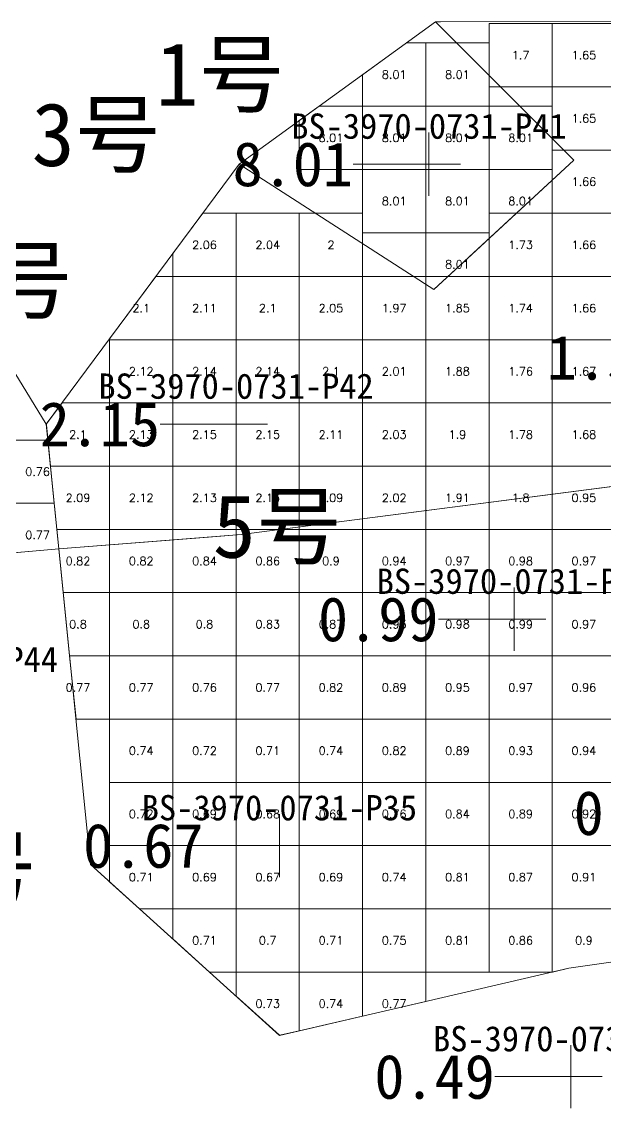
# Model space of a CAD drawing. Header units: inches. Extents: x 469759 to 470079, y 4349683 to 4349873.
# Drawn here: x 470053.71 to 470062.93, y 4349718 to 4349735.19 of the extents above; entities that cross this region are included whole.
import ezdxf
from ezdxf.enums import TextEntityAlignment as Align

# ---------------------------------------------------------------- set-up
doc = ezdxf.new("R2010")
doc.units = ezdxf.units.IN
doc.header["$MEASUREMENT"] = 0
for name, color, linetype, lineweight in [('0.500-1.000', 7, 'Continuous', 0), ('1.500-3.000', 7, 'Continuous', 0), ('3.000-999.000', 7, 'Continuous', 0), ('孔口文字', 7, 'Continuous', 0), ('点', 7, 'Continuous', 0), ('爆区方格网', 7, 'Continuous', 0), ('线条', 7, 'Continuous', 0), ('钻孔', 7, 'Continuous', 0)]:
    doc.layers.add(name, color=color, linetype=linetype, lineweight=lineweight)
doc.styles.add('3dmine_textStyle_1', font='txt.shx', dxfattribs={"height": 1, "bigfont": 'gbcbig.shx'})
doc.styles.add('3dmine_textStyle_3', font='SimSun.ttf', dxfattribs={"height": 1})
doc.styles.add('3dmine_textStyle_4', font='simsunb.ttf', dxfattribs={"height": 1})

msp = doc.modelspace()

# ---------------------------------------------------------------- hatches: boundary and pattern name
at = {"layer": '钻孔', "linetype": 'Continuous', "lineweight": 0, "true_color": 0xff80ff, "extrusion": (0, 1, 0)}
msp.add_hatch(color=211, dxfattribs=at).paths.add_polyline_path([(-470061.144, 3959.567), (-470060.144, 3959.567), (-470060.144, 3969.567), (-470061.144, 3969.567)], flags=0)
at = {"layer": '钻孔', "linetype": 'Continuous', "lineweight": 0, "true_color": 0xff0000, "extrusion": (0, 1, 0)}
msp.add_hatch(color=1, dxfattribs=at).paths.add_polyline_path([(-470058.094, 3960.306), (-470057.094, 3960.306), (-470057.094, 3970.306), (-470058.094, 3970.306)], flags=0)
at = {"layer": '钻孔', "linetype": 'Continuous', "lineweight": 0, "true_color": 0x00ffff, "extrusion": (0, 1, 0)}
for points in [[(-470062.495, 3959.927), (-470061.495, 3959.927), (-470061.495, 3968.927), (-470062.495, 3968.927)], [(-470058.78, 3959.718), (-470057.78, 3959.718), (-470057.78, 3969.718), (-470058.78, 3969.718)]]:
    msp.add_hatch(color=4, dxfattribs=at).paths.add_polyline_path(points, flags=0)
at = {"layer": '钻孔', "linetype": 'Continuous', "lineweight": 0, "true_color": 0x808080, "extrusion": (0, 1, 0)}
msp.add_hatch(color=8, dxfattribs=at).paths.add_polyline_path([(-470063.386, 3960.037), (-470062.386, 3960.037), (-470062.386, 3969.037), (-470063.386, 3969.037)], flags=0)

# ---------------------------------------------------------------- linework, layer by layer
at = {"layer": '0.500-1.000', "color": 4, "linetype": 'Continuous', "lineweight": 0, "true_color": 0x00ffff}
for points in [[(470045.479, 4349729.732), (470045.539, 4349729.721), (470050.61, 4349729.626), (470053.343, 4349730.044), (470054.094, 4349728.822), (470054.293, 4349726.851), (470049.706, 4349726.448), (470048.242, 4349725.398), (470047.424, 4349724.812), (470045.488, 4349723.571), (470042.971, 4349724.929), (470042.282, 4349725.528), (470041.344, 4349726.345), (470037.806, 4349726.508), (470035.813, 4349726.151), (470036.146, 4349729.704), (470038.296, 4349729.367), (470041.129, 4349730.539), (470045.479, 4349729.732)], [(470071.212, 4349726.37), (470068.844, 4349723.098), (470068.538, 4349722.676), (470065.869, 4349720.72), (470062.359, 4349720.22), (470061.814, 4349720.093), (470057.78, 4349719.158), (470054.795, 4349721.858), (470054.293, 4349726.851), (470056.659, 4349727.038), (470057.173, 4349727.078), (470064.666, 4349728.05), (470065.322, 4349728.135), (470070.848, 4349729.143), (470071.212, 4349726.37)]]:
    msp.add_lwpolyline(points, dxfattribs=at)
at = {"layer": '1.500-3.000', "color": 1, "linetype": 'Continuous', "lineweight": 0, "true_color": 0xff0000}
msp.add_lwpolyline([(470070.272, 4349733.528), (470070.848, 4349729.143), (470070.602, 4349729.098), (470065.322, 4349728.135), (470061.332, 4349727.617), (470061.248, 4349727.606), (470057.173, 4349727.078), (470054.293, 4349726.851), (470054.094, 4349728.825), (470057.144, 4349732.937), (470060.224, 4349730.954), (470060.822, 4349731.507), (470062.437, 4349733.001), (470060.353, 4349735.083), (470060.25, 4349735.186), (470060.33, 4349735.186), (470065.366, 4349735.193), (470067.217, 4349735.757), (470070.272, 4349733.528)], dxfattribs=at)
at = {"layer": '3.000-999.000', "color": 211, "linetype": 'Continuous', "lineweight": 0, "true_color": 0xff7fff}
msp.add_lwpolyline([(470062.437, 4349733.001), (470060.224, 4349730.954), (470057.144, 4349732.937), (470060.25, 4349735.186), (470062.437, 4349733.001)], dxfattribs=at)
at = {"layer": '点', "color": 138, "linetype": 'Continuous', "lineweight": 0, "true_color": 0x004c4c}
for points, elevation in [([(470060.144, 4349732.437), (470060.144, 4349733.437)], 3969.567), ([(470060.644, 4349732.937), (470059.644, 4349732.937)], 3969.567), ([(470057.094, 4349728.325), (470057.094, 4349729.325)], 3970.306), ([(470057.594, 4349728.825), (470056.594, 4349728.825)], 3970.306), ([(470061.495, 4349725.24), (470061.495, 4349726.24)], 3968.927), ([(470061.995, 4349725.74), (470060.995, 4349725.74)], 3968.927), ([(470057.78, 4349721.658), (470057.78, 4349722.658)], 3969.718), ([(470058.28, 4349722.158), (470057.28, 4349722.158)], 3969.718), ([(470062.386, 4349718.005), (470062.386, 4349719.005)], 3969.037), ([(470062.886, 4349718.505), (470061.886, 4349718.505)], 3969.037)]:
    msp.add_lwpolyline(points, dxfattribs=dict(at, elevation=elevation))
at = {"layer": '爆区方格网', "color": 1, "linetype": 'Continuous', "lineweight": 0, "true_color": 0xff0000, "elevation": 3970.306}
for points in [[(470062.095, 4349734.159), (470061.095, 4349734.159), (470061.095, 4349735.159), (470062.095, 4349735.159), (470062.095, 4349734.159)], [(470063.095, 4349734.159), (470062.095, 4349734.159), (470062.095, 4349735.159), (470063.095, 4349735.159), (470063.095, 4349734.159)], [(470063.095, 4349733.159), (470062.095, 4349733.159), (470062.095, 4349734.159), (470063.095, 4349734.159), (470063.095, 4349733.159)], [(470063.095, 4349732.159), (470062.095, 4349732.159), (470062.095, 4349733.159), (470063.095, 4349733.159), (470063.095, 4349732.159)], [(470057.095, 4349731.159), (470056.095, 4349731.159), (470056.095, 4349731.523), (470056.567, 4349732.159), (470057.095, 4349732.159), (470057.095, 4349731.159)], [(470058.095, 4349731.159), (470057.095, 4349731.159), (470057.095, 4349732.159), (470058.095, 4349732.159), (470058.095, 4349731.159)], [(470059.095, 4349731.159), (470058.095, 4349731.159), (470058.095, 4349732.159), (470059.095, 4349732.159), (470059.095, 4349731.159)], [(470062.095, 4349731.159), (470061.095, 4349731.159), (470061.095, 4349732.159), (470062.095, 4349732.159), (470062.095, 4349731.159)], [(470063.095, 4349731.159), (470062.095, 4349731.159), (470062.095, 4349732.159), (470063.095, 4349732.159), (470063.095, 4349731.159)], [(470056.095, 4349730.159), (470055.095, 4349730.159), (470055.095, 4349730.175), (470055.825, 4349731.159), (470056.095, 4349731.159), (470056.095, 4349730.159)], [(470057.095, 4349730.159), (470056.095, 4349730.159), (470056.095, 4349731.159), (470057.095, 4349731.159), (470057.095, 4349730.159)], [(470058.095, 4349730.159), (470057.095, 4349730.159), (470057.095, 4349731.159), (470058.095, 4349731.159), (470058.095, 4349730.159)], [(470059.095, 4349730.159), (470058.095, 4349730.159), (470058.095, 4349731.159), (470059.095, 4349731.159), (470059.095, 4349730.159)], [(470060.095, 4349730.159), (470059.095, 4349730.159), (470059.095, 4349731.159), (470060.095, 4349731.159), (470060.095, 4349730.159)], [(470061.095, 4349730.159), (470060.095, 4349730.159), (470060.095, 4349731.159), (470061.095, 4349731.159), (470061.095, 4349730.159)], [(470062.095, 4349730.159), (470061.095, 4349730.159), (470061.095, 4349731.159), (470062.095, 4349731.159), (470062.095, 4349730.159)], [(470063.095, 4349730.159), (470062.095, 4349730.159), (470062.095, 4349731.159), (470063.095, 4349731.159), (470063.095, 4349730.159)], [(470056.095, 4349729.159), (470055.095, 4349729.159), (470055.095, 4349730.159), (470056.095, 4349730.159), (470056.095, 4349729.159)], [(470057.095, 4349729.159), (470056.095, 4349729.159), (470056.095, 4349730.159), (470057.095, 4349730.159), (470057.095, 4349729.159)], [(470058.095, 4349729.159), (470057.095, 4349729.159), (470057.095, 4349730.159), (470058.095, 4349730.159), (470058.095, 4349729.159)], [(470059.095, 4349729.159), (470058.095, 4349729.159), (470058.095, 4349730.159), (470059.095, 4349730.159), (470059.095, 4349729.159)], [(470060.095, 4349729.159), (470059.095, 4349729.159), (470059.095, 4349730.159), (470060.095, 4349730.159), (470060.095, 4349729.159)], [(470061.095, 4349729.159), (470060.095, 4349729.159), (470060.095, 4349730.159), (470061.095, 4349730.159), (470061.095, 4349729.159)], [(470062.095, 4349729.159), (470061.095, 4349729.159), (470061.095, 4349730.159), (470062.095, 4349730.159), (470062.095, 4349729.159)], [(470063.095, 4349729.159), (470062.095, 4349729.159), (470062.095, 4349730.159), (470063.095, 4349730.159), (470063.095, 4349729.159)], [(470055.095, 4349728.159), (470054.161, 4349728.159), (470054.095, 4349728.815), (470054.095, 4349728.827), (470054.342, 4349729.159), (470055.095, 4349729.159), (470055.095, 4349728.159)], [(470056.095, 4349728.159), (470055.095, 4349728.159), (470055.095, 4349729.159), (470056.095, 4349729.159), (470056.095, 4349728.159)], [(470057.095, 4349728.159), (470056.095, 4349728.159), (470056.095, 4349729.159), (470057.095, 4349729.159), (470057.095, 4349728.159)], [(470058.095, 4349728.159), (470057.095, 4349728.159), (470057.095, 4349729.159), (470058.095, 4349729.159), (470058.095, 4349728.159)], [(470059.095, 4349728.159), (470058.095, 4349728.159), (470058.095, 4349729.159), (470059.095, 4349729.159), (470059.095, 4349728.159)], [(470060.095, 4349728.159), (470059.095, 4349728.159), (470059.095, 4349729.159), (470060.095, 4349729.159), (470060.095, 4349728.159)], [(470061.095, 4349728.159), (470060.095, 4349728.159), (470060.095, 4349729.159), (470061.095, 4349729.159), (470061.095, 4349728.159)], [(470062.095, 4349728.159), (470061.095, 4349728.159), (470061.095, 4349729.159), (470062.095, 4349729.159), (470062.095, 4349728.159)], [(470063.095, 4349728.159), (470062.095, 4349728.159), (470062.095, 4349729.159), (470063.095, 4349729.159), (470063.095, 4349728.159)], [(470055.095, 4349727.159), (470054.262, 4349727.159), (470054.161, 4349728.159), (470055.095, 4349728.159), (470055.095, 4349727.159)], [(470056.095, 4349727.159), (470055.095, 4349727.159), (470055.095, 4349728.159), (470056.095, 4349728.159), (470056.095, 4349727.159)], [(470057.095, 4349727.159), (470056.095, 4349727.159), (470056.095, 4349728.159), (470057.095, 4349728.159), (470057.095, 4349727.159)], [(470058.095, 4349727.159), (470057.095, 4349727.159), (470057.095, 4349728.159), (470058.095, 4349728.159), (470058.095, 4349727.159)], [(470059.095, 4349727.159), (470058.095, 4349727.159), (470058.095, 4349728.159), (470059.095, 4349728.159), (470059.095, 4349727.159)], [(470060.095, 4349727.159), (470059.095, 4349727.159), (470059.095, 4349728.159), (470060.095, 4349728.159), (470060.095, 4349727.159)], [(470061.095, 4349727.159), (470060.095, 4349727.159), (470060.095, 4349728.159), (470061.095, 4349728.159), (470061.095, 4349727.159)], [(470062.095, 4349727.159), (470061.095, 4349727.159), (470061.095, 4349728.159), (470062.095, 4349728.159), (470062.095, 4349727.159)], [(470061.332, 4349727.617), (470061.332, 4349727.617), (470061.248, 4349727.606), (470061.248, 4349727.606), (470061.332, 4349727.617)]]:
    msp.add_lwpolyline(points, dxfattribs=at)
at = {"layer": '爆区方格网', "color": 211, "linetype": 'Continuous', "lineweight": 0, "true_color": 0xff7fff, "elevation": 3969.567}
for points in [[(470060.095, 4349733.852), (470059.095, 4349733.852), (470059.095, 4349734.349), (470059.79, 4349734.852), (470060.095, 4349734.852), (470060.095, 4349733.852)], [(470061.095, 4349734.159), (470061.095, 4349733.852), (470060.095, 4349733.852), (470060.095, 4349734.852), (470061.095, 4349734.852), (470061.095, 4349734.159)], [(470059.095, 4349732.852), (470058.095, 4349732.852), (470058.095, 4349733.625), (470058.409, 4349733.852), (470059.095, 4349733.852), (470059.095, 4349732.852)], [(470060.095, 4349732.852), (470059.095, 4349732.852), (470059.095, 4349733.852), (470060.095, 4349733.852), (470060.095, 4349732.852)], [(470061.095, 4349732.852), (470060.095, 4349732.852), (470060.095, 4349733.852), (470061.095, 4349733.852), (470061.095, 4349732.852)], [(470062.095, 4349733.159), (470062.095, 4349732.852), (470061.095, 4349732.852), (470061.095, 4349733.852), (470062.095, 4349733.852), (470062.095, 4349733.159)], [(470060.095, 4349731.852), (470059.095, 4349731.852), (470059.095, 4349732.852), (470060.095, 4349732.852), (470060.095, 4349731.852)], [(470061.095, 4349731.852), (470060.095, 4349731.852), (470060.095, 4349732.852), (470061.095, 4349732.852), (470061.095, 4349731.852)], [(470062.095, 4349732.159), (470061.095, 4349732.159), (470061.095, 4349732.852), (470062.095, 4349732.852), (470062.095, 4349732.159)], [(470061.095, 4349731.159), (470060.095, 4349731.159), (470060.095, 4349731.852), (470061.095, 4349731.852), (470061.095, 4349731.159)]]:
    msp.add_lwpolyline(points, dxfattribs=at)
at = {"layer": '爆区方格网', "color": 4, "linetype": 'Continuous', "lineweight": 0, "true_color": 0x00ffff}
for points, elevation in [([(470054.22, 4349727.572), (470053.456, 4349727.572), (470053.456, 4349728.572), (470054.119, 4349728.572), (470054.22, 4349727.572)], 3970.322), ([(470063.095, 4349727.159), (470062.095, 4349727.159), (470062.095, 4349728.159), (470063.095, 4349728.159), (470063.095, 4349727.159)], 3968.927), ([(470054.293, 4349726.851), (470053.456, 4349726.778), (470053.456, 4349727.572), (470054.22, 4349727.572), (470054.293, 4349726.851)], 3970.322), ([(470055.095, 4349726.159), (470054.362, 4349726.159), (470054.293, 4349726.851), (470054.262, 4349727.159), (470055.095, 4349727.159), (470055.095, 4349726.159)], 3968.927), ([(470056.095, 4349726.159), (470055.095, 4349726.159), (470055.095, 4349727.159), (470056.095, 4349727.159), (470056.095, 4349726.159)], 3968.927), ([(470057.095, 4349726.159), (470056.095, 4349726.159), (470056.095, 4349727.159), (470057.095, 4349727.159), (470057.095, 4349726.159)], 3968.927), ([(470058.095, 4349726.159), (470057.095, 4349726.159), (470057.095, 4349727.159), (470058.095, 4349727.159), (470058.095, 4349726.159)], 3968.927), ([(470059.095, 4349726.159), (470058.095, 4349726.159), (470058.095, 4349727.159), (470059.095, 4349727.159), (470059.095, 4349726.159)], 3968.927), ([(470060.095, 4349726.159), (470059.095, 4349726.159), (470059.095, 4349727.159), (470060.095, 4349727.159), (470060.095, 4349726.159)], 3968.927), ([(470061.095, 4349726.159), (470060.095, 4349726.159), (470060.095, 4349727.159), (470061.095, 4349727.159), (470061.095, 4349726.159)], 3968.927), ([(470062.095, 4349726.159), (470061.095, 4349726.159), (470061.095, 4349727.159), (470062.095, 4349727.159), (470062.095, 4349726.159)], 3968.927), ([(470063.095, 4349726.159), (470062.095, 4349726.159), (470062.095, 4349727.159), (470063.095, 4349727.159), (470063.095, 4349726.159)], 3968.927), ([(470055.095, 4349725.159), (470054.463, 4349725.159), (470054.362, 4349726.159), (470055.095, 4349726.159), (470055.095, 4349725.159)], 3968.927), ([(470056.095, 4349725.159), (470055.095, 4349725.159), (470055.095, 4349726.159), (470056.095, 4349726.159), (470056.095, 4349725.159)], 3968.927), ([(470057.095, 4349725.159), (470056.095, 4349725.159), (470056.095, 4349726.159), (470057.095, 4349726.159), (470057.095, 4349725.159)], 3968.927), ([(470058.095, 4349725.159), (470057.095, 4349725.159), (470057.095, 4349726.159), (470058.095, 4349726.159), (470058.095, 4349725.159)], 3968.927), ([(470059.095, 4349725.159), (470058.095, 4349725.159), (470058.095, 4349726.159), (470059.095, 4349726.159), (470059.095, 4349725.159)], 3968.927), ([(470060.095, 4349725.159), (470059.095, 4349725.159), (470059.095, 4349726.159), (470060.095, 4349726.159), (470060.095, 4349725.159)], 3968.927), ([(470061.095, 4349725.159), (470060.095, 4349725.159), (470060.095, 4349726.159), (470061.095, 4349726.159), (470061.095, 4349725.159)], 3968.927), ([(470062.095, 4349725.159), (470061.095, 4349725.159), (470061.095, 4349726.159), (470062.095, 4349726.159), (470062.095, 4349725.159)], 3968.927), ([(470063.095, 4349725.159), (470062.095, 4349725.159), (470062.095, 4349726.159), (470063.095, 4349726.159), (470063.095, 4349725.159)], 3968.927), ([(470055.095, 4349724.159), (470054.564, 4349724.159), (470054.463, 4349725.159), (470055.095, 4349725.159), (470055.095, 4349724.159)], 3968.927), ([(470056.095, 4349724.159), (470055.095, 4349724.159), (470055.095, 4349725.159), (470056.095, 4349725.159), (470056.095, 4349724.159)], 3968.927), ([(470057.095, 4349724.159), (470056.095, 4349724.159), (470056.095, 4349725.159), (470057.095, 4349725.159), (470057.095, 4349724.159)], 3968.927), ([(470058.095, 4349724.159), (470057.095, 4349724.159), (470057.095, 4349725.159), (470058.095, 4349725.159), (470058.095, 4349724.159)], 3968.927), ([(470059.095, 4349724.159), (470058.095, 4349724.159), (470058.095, 4349725.159), (470059.095, 4349725.159), (470059.095, 4349724.159)], 3968.927), ([(470060.095, 4349724.159), (470059.095, 4349724.159), (470059.095, 4349725.159), (470060.095, 4349725.159), (470060.095, 4349724.159)], 3968.927), ([(470061.095, 4349724.159), (470060.095, 4349724.159), (470060.095, 4349725.159), (470061.095, 4349725.159), (470061.095, 4349724.159)], 3968.927), ([(470062.095, 4349724.159), (470061.095, 4349724.159), (470061.095, 4349725.159), (470062.095, 4349725.159), (470062.095, 4349724.159)], 3968.927), ([(470063.095, 4349724.159), (470062.095, 4349724.159), (470062.095, 4349725.159), (470063.095, 4349725.159), (470063.095, 4349724.159)], 3968.927), ([(470056.095, 4349723.159), (470055.095, 4349723.159), (470055.095, 4349724.159), (470056.095, 4349724.159), (470056.095, 4349723.159)], 3968.927), ([(470057.095, 4349723.159), (470056.095, 4349723.159), (470056.095, 4349724.159), (470057.095, 4349724.159), (470057.095, 4349723.159)], 3968.927), ([(470058.095, 4349723.159), (470057.095, 4349723.159), (470057.095, 4349724.159), (470058.095, 4349724.159), (470058.095, 4349723.159)], 3968.927), ([(470059.095, 4349723.159), (470058.095, 4349723.159), (470058.095, 4349724.159), (470059.095, 4349724.159), (470059.095, 4349723.159)], 3968.927), ([(470060.095, 4349723.159), (470059.095, 4349723.159), (470059.095, 4349724.159), (470060.095, 4349724.159), (470060.095, 4349723.159)], 3968.927), ([(470061.095, 4349723.159), (470060.095, 4349723.159), (470060.095, 4349724.159), (470061.095, 4349724.159), (470061.095, 4349723.159)], 3968.927), ([(470062.095, 4349723.159), (470061.095, 4349723.159), (470061.095, 4349724.159), (470062.095, 4349724.159), (470062.095, 4349723.159)], 3968.927), ([(470063.095, 4349723.159), (470062.095, 4349723.159), (470062.095, 4349724.159), (470063.095, 4349724.159), (470063.095, 4349723.159)], 3968.927), ([(470056.095, 4349722.159), (470055.095, 4349722.159), (470055.095, 4349723.159), (470056.095, 4349723.159), (470056.095, 4349722.159)], 3968.927), ([(470057.095, 4349722.159), (470056.095, 4349722.159), (470056.095, 4349723.159), (470057.095, 4349723.159), (470057.095, 4349722.159)], 3968.927), ([(470058.095, 4349722.159), (470057.095, 4349722.159), (470057.095, 4349723.159), (470058.095, 4349723.159), (470058.095, 4349722.159)], 3968.927), ([(470059.095, 4349722.159), (470058.095, 4349722.159), (470058.095, 4349723.159), (470059.095, 4349723.159), (470059.095, 4349722.159)], 3968.927), ([(470060.095, 4349722.159), (470059.095, 4349722.159), (470059.095, 4349723.159), (470060.095, 4349723.159), (470060.095, 4349722.159)], 3968.927), ([(470061.095, 4349722.159), (470060.095, 4349722.159), (470060.095, 4349723.159), (470061.095, 4349723.159), (470061.095, 4349722.159)], 3968.927), ([(470062.095, 4349722.159), (470061.095, 4349722.159), (470061.095, 4349723.159), (470062.095, 4349723.159), (470062.095, 4349722.159)], 3968.927), ([(470063.095, 4349722.159), (470062.095, 4349722.159), (470062.095, 4349723.159), (470063.095, 4349723.159), (470063.095, 4349722.159)], 3968.927), ([(470056.095, 4349721.159), (470055.568, 4349721.159), (470055.095, 4349721.587), (470055.095, 4349722.159), (470056.095, 4349722.159), (470056.095, 4349721.159)], 3968.927), ([(470057.095, 4349721.159), (470056.095, 4349721.159), (470056.095, 4349722.159), (470057.095, 4349722.159), (470057.095, 4349721.159)], 3968.927), ([(470058.095, 4349721.159), (470057.095, 4349721.159), (470057.095, 4349722.159), (470058.095, 4349722.159), (470058.095, 4349721.159)], 3968.927), ([(470059.095, 4349721.159), (470058.095, 4349721.159), (470058.095, 4349722.159), (470059.095, 4349722.159), (470059.095, 4349721.159)], 3968.927), ([(470060.095, 4349721.159), (470059.095, 4349721.159), (470059.095, 4349722.159), (470060.095, 4349722.159), (470060.095, 4349721.159)], 3968.927), ([(470061.095, 4349721.159), (470060.095, 4349721.159), (470060.095, 4349722.159), (470061.095, 4349722.159), (470061.095, 4349721.159)], 3968.927), ([(470062.095, 4349721.159), (470061.095, 4349721.159), (470061.095, 4349722.159), (470062.095, 4349722.159), (470062.095, 4349721.159)], 3968.927), ([(470063.095, 4349721.159), (470062.095, 4349721.159), (470062.095, 4349722.159), (470063.095, 4349722.159), (470063.095, 4349721.159)], 3968.927), ([(470057.095, 4349720.159), (470056.673, 4349720.159), (470056.095, 4349720.683), (470056.095, 4349721.159), (470057.095, 4349721.159), (470057.095, 4349720.159)], 3968.927), ([(470058.095, 4349720.159), (470057.095, 4349720.159), (470057.095, 4349721.159), (470058.095, 4349721.159), (470058.095, 4349720.159)], 3968.927), ([(470059.095, 4349720.159), (470058.095, 4349720.159), (470058.095, 4349721.159), (470059.095, 4349721.159), (470059.095, 4349720.159)], 3968.927), ([(470060.095, 4349720.159), (470059.095, 4349720.159), (470059.095, 4349721.159), (470060.095, 4349721.159), (470060.095, 4349720.159)], 3968.927), ([(470061.095, 4349720.159), (470060.095, 4349720.159), (470060.095, 4349721.159), (470061.095, 4349721.159), (470061.095, 4349720.159)], 3968.927), ([(470062.095, 4349720.159), (470061.095, 4349720.159), (470061.095, 4349721.159), (470062.095, 4349721.159), (470062.095, 4349720.159)], 3968.927), ([(470063.095, 4349720.324), (470062.359, 4349720.22), (470062.098, 4349720.159), (470062.095, 4349720.159), (470062.095, 4349721.159), (470063.095, 4349721.159), (470063.095, 4349720.324)], 3968.927), ([(470058.095, 4349719.231), (470057.785, 4349719.159), (470057.779, 4349719.159), (470057.095, 4349719.778), (470057.095, 4349720.159), (470058.095, 4349720.159), (470058.095, 4349719.231)], 3968.927), ([(470059.095, 4349719.463), (470058.095, 4349719.231), (470058.095, 4349720.159), (470059.095, 4349720.159), (470059.095, 4349719.463)], 3968.927), ([(470060.095, 4349719.695), (470059.095, 4349719.463), (470059.095, 4349720.159), (470060.095, 4349720.159), (470060.095, 4349719.695)], 3968.927)]:
    msp.add_lwpolyline(points, dxfattribs=dict(at, elevation=elevation))
at = {"layer": '线条', "color": 138, "linetype": 'Continuous', "lineweight": 0, "true_color": 0x004c4c}
for points, elevation in [([(470060.144, 4349732.937), (470060.144, 4349732.937), (470060.144, 4349732.937)], 3969.567), ([(470057.094, 4349728.825), (470057.094, 4349728.825), (470057.094, 4349728.825)], 3970.306), ([(470061.495, 4349725.74), (470061.495, 4349725.74), (470061.495, 4349725.74)], 3968.927), ([(470057.78, 4349722.158), (470057.78, 4349722.158), (470057.78, 4349722.158)], 3969.718), ([(470062.386, 4349718.505), (470062.386, 4349718.505), (470062.386, 4349718.505)], 3969.037)]:
    msp.add_lwpolyline(points, dxfattribs=dict(at, elevation=elevation))
at = {"layer": '钻孔', "color": 211, "linetype": 'Continuous', "lineweight": 0, "true_color": 0xff80ff}
for elevation in [3969.567, 3959.567]:
    msp.add_lwpolyline([(470060.144, 4349732.937), (470058.944, 4349732.937)], dxfattribs=dict(at, elevation=elevation))
at = {"layer": '钻孔', "color": 1, "linetype": 'Continuous', "lineweight": 0, "true_color": 0xff0000}
for elevation in [3970.306, 3960.306]:
    msp.add_lwpolyline([(470057.094, 4349728.825), (470055.894, 4349728.825)], dxfattribs=dict(at, elevation=elevation))
at = {"layer": '钻孔', "color": 4, "linetype": 'Continuous', "lineweight": 0, "true_color": 0x00ffff}
for points, elevation in [([(470061.495, 4349725.74), (470060.295, 4349725.74)], 3968.927), ([(470061.495, 4349725.74), (470060.295, 4349725.74)], 3959.927), ([(470057.78, 4349722.158), (470056.58, 4349722.158)], 3969.718), ([(470057.78, 4349722.158), (470056.58, 4349722.158)], 3959.718)]:
    msp.add_lwpolyline(points, dxfattribs=dict(at, elevation=elevation))
at = {"layer": '钻孔', "color": 8, "linetype": 'Continuous', "lineweight": 0, "true_color": 0x808080}
for elevation in [3969.037, 3960.037]:
    msp.add_lwpolyline([(470062.386, 4349718.505), (470061.186, 4349718.505)], dxfattribs=dict(at, elevation=elevation))

# ---------------------------------------------------------------- texts
at = {"color": 7, "linetype": 'Continuous', "lineweight": 0, "style": '3dmine_textStyle_3'}
for s, p in [('1号', (470055.822, 4349733.858, 3965.168)), ('3号', (470053.863, 4349732.906, 1985.923)), ('2号', (470052.467, 4349730.598, 3965.168)), ('5号', (470056.726, 4349726.711, 1985.923)), ('5号', (470051.899, 4349721.278, 3965.168))]:
    msp.add_text(s, height=1, dxfattribs=at).set_placement(p)
at = {"color": 1, "linetype": 'Continuous', "lineweight": 0, "true_color": 0xff0000, "style": '3dmine_textStyle_1'}
for s, p in [('1.7', (470061.595, 4349734.659, 3970.306)), ('1.65', (470062.595, 4349734.659, 3970.306)), ('1.65', (470062.595, 4349733.659, 3970.306)), ('1.66', (470062.595, 4349732.659, 3970.306)), ('2.06', (470056.595, 4349731.659, 3970.306)), ('2.04', (470057.595, 4349731.659, 3970.306)), ('2', (470058.595, 4349731.659, 3970.306)), ('1.73', (470061.595, 4349731.659, 3970.306)), ('1.66', (470062.595, 4349731.659, 3970.306)), ('2.1', (470055.595, 4349730.659, 3970.306)), ('2.11', (470056.595, 4349730.659, 3970.306)), ('2.1', (470057.595, 4349730.659, 3970.306)), ('2.05', (470058.595, 4349730.659, 3970.306)), ('1.97', (470059.595, 4349730.659, 3970.306)), ('1.85', (470060.595, 4349730.659, 3970.306)), ('1.74', (470061.595, 4349730.659, 3970.306)), ('1.66', (470062.595, 4349730.659, 3970.306)), ('2.12', (470055.595, 4349729.659, 3970.306)), ('2.14', (470056.595, 4349729.659, 3970.306)), ('2.14', (470057.595, 4349729.659, 3970.306)), ('2.1', (470058.595, 4349729.659, 3970.306)), ('2.01', (470059.595, 4349729.659, 3970.306)), ('1.88', (470060.595, 4349729.659, 3970.306)), ('1.76', (470061.595, 4349729.659, 3970.306)), ('1.67', (470062.595, 4349729.659, 3970.306)), ('2.1', (470054.595, 4349728.659, 3970.306)), ('2.13', (470055.595, 4349728.659, 3970.306)), ('2.15', (470056.595, 4349728.659, 3970.306)), ('2.15', (470057.595, 4349728.659, 3970.306)), ('2.11', (470058.595, 4349728.659, 3970.306)), ('2.03', (470059.595, 4349728.659, 3970.306)), ('1.9', (470060.595, 4349728.659, 3970.306)), ('1.78', (470061.595, 4349728.659, 3970.306)), ('1.68', (470062.595, 4349728.659, 3970.306)), ('2.09', (470054.595, 4349727.659, 3970.306)), ('2.12', (470055.595, 4349727.659, 3970.306)), ('2.13', (470056.595, 4349727.659, 3970.306)), ('2.13', (470057.595, 4349727.659, 3970.306)), ('2.09', (470058.595, 4349727.659, 3970.306)), ('2.02', (470059.595, 4349727.659, 3970.306)), ('1.91', (470060.595, 4349727.659, 3970.306)), ('1.8', (470061.595, 4349727.659, 3970.306))]:
    msp.add_text(s, height=0.13, dxfattribs=at).set_placement(p, align=Align.MIDDLE_CENTER)
at = {"color": 211, "linetype": 'Continuous', "lineweight": 0, "true_color": 0xff7fff, "style": '3dmine_textStyle_1'}
for p in [(470059.595, 4349734.352, 3969.567), (470060.595, 4349734.352, 3969.567), (470058.595, 4349733.352, 3969.567), (470059.595, 4349733.352, 3969.567), (470060.595, 4349733.352, 3969.567), (470061.595, 4349733.352, 3969.567), (470059.595, 4349732.352, 3969.567), (470060.595, 4349732.352, 3969.567), (470061.595, 4349732.352, 3969.567), (470060.595, 4349731.352, 3969.567)]:
    msp.add_text('8.01', height=0.13, dxfattribs=at).set_placement(p, align=Align.MIDDLE_CENTER)
at = {"color": 4, "linetype": 'Continuous', "lineweight": 0, "true_color": 0x00ffff, "style": '3dmine_textStyle_1'}
for s, p in [('0.76', (470053.956, 4349728.072, 3970.322)), ('0.95', (470062.595, 4349727.659, 3968.927)), ('0.77', (470053.956, 4349727.072, 3970.322)), ('0.82', (470054.595, 4349726.659, 3968.927)), ('0.82', (470055.595, 4349726.659, 3968.927)), ('0.84', (470056.595, 4349726.659, 3968.927)), ('0.86', (470057.595, 4349726.659, 3968.927)), ('0.9', (470058.595, 4349726.659, 3968.927)), ('0.94', (470059.595, 4349726.659, 3968.927)), ('0.97', (470060.595, 4349726.659, 3968.927)), ('0.98', (470061.595, 4349726.659, 3968.927)), ('0.97', (470062.595, 4349726.659, 3968.927)), ('0.8', (470054.595, 4349725.659, 3968.927)), ('0.8', (470055.595, 4349725.659, 3968.927)), ('0.8', (470056.595, 4349725.659, 3968.927)), ('0.83', (470057.595, 4349725.659, 3968.927)), ('0.87', (470058.595, 4349725.659, 3968.927)), ('0.93', (470059.595, 4349725.659, 3968.927)), ('0.98', (470060.595, 4349725.659, 3968.927)), ('0.99', (470061.595, 4349725.659, 3968.927)), ('0.97', (470062.595, 4349725.659, 3968.927)), ('0.77', (470054.595, 4349724.659, 3968.927)), ('0.77', (470055.595, 4349724.659, 3968.927)), ('0.76', (470056.595, 4349724.659, 3968.927)), ('0.77', (470057.595, 4349724.659, 3968.927)), ('0.82', (470058.595, 4349724.659, 3968.927)), ('0.89', (470059.595, 4349724.659, 3968.927)), ('0.95', (470060.595, 4349724.659, 3968.927)), ('0.97', (470061.595, 4349724.659, 3968.927)), ('0.96', (470062.595, 4349724.659, 3968.927)), ('0.74', (470055.595, 4349723.659, 3968.927)), ('0.72', (470056.595, 4349723.659, 3968.927)), ('0.71', (470057.595, 4349723.659, 3968.927)), ('0.74', (470058.595, 4349723.659, 3968.927)), ('0.82', (470059.595, 4349723.659, 3968.927)), ('0.89', (470060.595, 4349723.659, 3968.927)), ('0.93', (470061.595, 4349723.659, 3968.927)), ('0.94', (470062.595, 4349723.659, 3968.927)), ('0.72', (470055.595, 4349722.659, 3968.927)), ('0.69', (470056.595, 4349722.659, 3968.927)), ('0.68', (470057.595, 4349722.659, 3968.927)), ('0.69', (470058.595, 4349722.659, 3968.927)), ('0.76', (470059.595, 4349722.659, 3968.927)), ('0.84', (470060.595, 4349722.659, 3968.927)), ('0.89', (470061.595, 4349722.659, 3968.927)), ('0.92', (470062.595, 4349722.659, 3968.927)), ('0.71', (470055.595, 4349721.659, 3968.927)), ('0.69', (470056.595, 4349721.659, 3968.927)), ('0.67', (470057.595, 4349721.659, 3968.927)), ('0.69', (470058.595, 4349721.659, 3968.927)), ('0.74', (470059.595, 4349721.659, 3968.927)), ('0.81', (470060.595, 4349721.659, 3968.927)), ('0.87', (470061.595, 4349721.659, 3968.927)), ('0.91', (470062.595, 4349721.659, 3968.927)), ('0.71', (470056.595, 4349720.659, 3968.927)), ('0.7', (470057.595, 4349720.659, 3968.927)), ('0.71', (470058.595, 4349720.659, 3968.927)), ('0.75', (470059.595, 4349720.659, 3968.927)), ('0.81', (470060.595, 4349720.659, 3968.927)), ('0.86', (470061.595, 4349720.659, 3968.927)), ('0.9', (470062.595, 4349720.659, 3968.927)), ('0.73', (470057.595, 4349719.659, 3968.927)), ('0.74', (470058.595, 4349719.659, 3968.927)), ('0.77', (470059.595, 4349719.659, 3968.927))]:
    msp.add_text(s, height=0.13, dxfattribs=at).set_placement(p, align=Align.MIDDLE_CENTER)
at = {"layer": '孔口文字', "color": 138, "linetype": 'Continuous', "lineweight": 0, "true_color": 0x004c4c, "style": '3dmine_textStyle_4'}
for s, p in [('BS-3970-0731-P41', (470060.144, 4349733.337, 3969.567)), ('BS-3970-0731-P42', (470057.094, 4349729.225, 3970.306)), ('BS-3970-0731-P43', (470061.495, 4349726.14, 3968.927)), ('BS-3970-0808-P44', (470052.102, 4349724.904, 3970.537)), ('BS-3970-0731-P35', (470057.78, 4349722.558, 3969.718)), ('BS-3970-0731-P34', (470062.386, 4349718.905, 3969.037))]:
    msp.add_text(s, height=0.4, dxfattribs=at).set_placement(p, align=Align.CENTER)
at = {"layer": '钻孔', "color": 211, "linetype": 'Continuous', "lineweight": 0, "true_color": 0xff80ff, "style": '3dmine_textStyle_4'}
msp.add_text('8.01', height=0.7, dxfattribs=at).set_placement((470058.944, 4349732.937, 3969.567), align=Align.MIDDLE_RIGHT)
at = {"layer": '钻孔', "color": 1, "linetype": 'Continuous', "lineweight": 0, "true_color": 0xff0000, "style": '3dmine_textStyle_4'}
for s, p in [('1.59', (470063.915, 4349729.877, 3968.728)), ('2.15', (470055.894, 4349728.825, 3970.306))]:
    msp.add_text(s, height=0.7, dxfattribs=at).set_placement(p, align=Align.MIDDLE_RIGHT)
at = {"layer": '钻孔', "color": 4, "linetype": 'Continuous', "lineweight": 0, "true_color": 0x00ffff, "style": '3dmine_textStyle_4'}
for s, p in [('0.99', (470060.295, 4349725.74, 3968.927)), ('0.98', (470064.338, 4349722.676, 3969.08)), ('0.67', (470056.58, 4349722.158, 3969.718))]:
    msp.add_text(s, height=0.7, dxfattribs=at).set_placement(p, align=Align.MIDDLE_RIGHT)
at = {"layer": '钻孔', "color": 8, "linetype": 'Continuous', "lineweight": 0, "true_color": 0x808080, "style": '3dmine_textStyle_4'}
msp.add_text('0.49', height=0.7, dxfattribs=at).set_placement((470061.186, 4349718.505, 3969.037), align=Align.MIDDLE_RIGHT)

doc.saveas('drawing.dxf')
